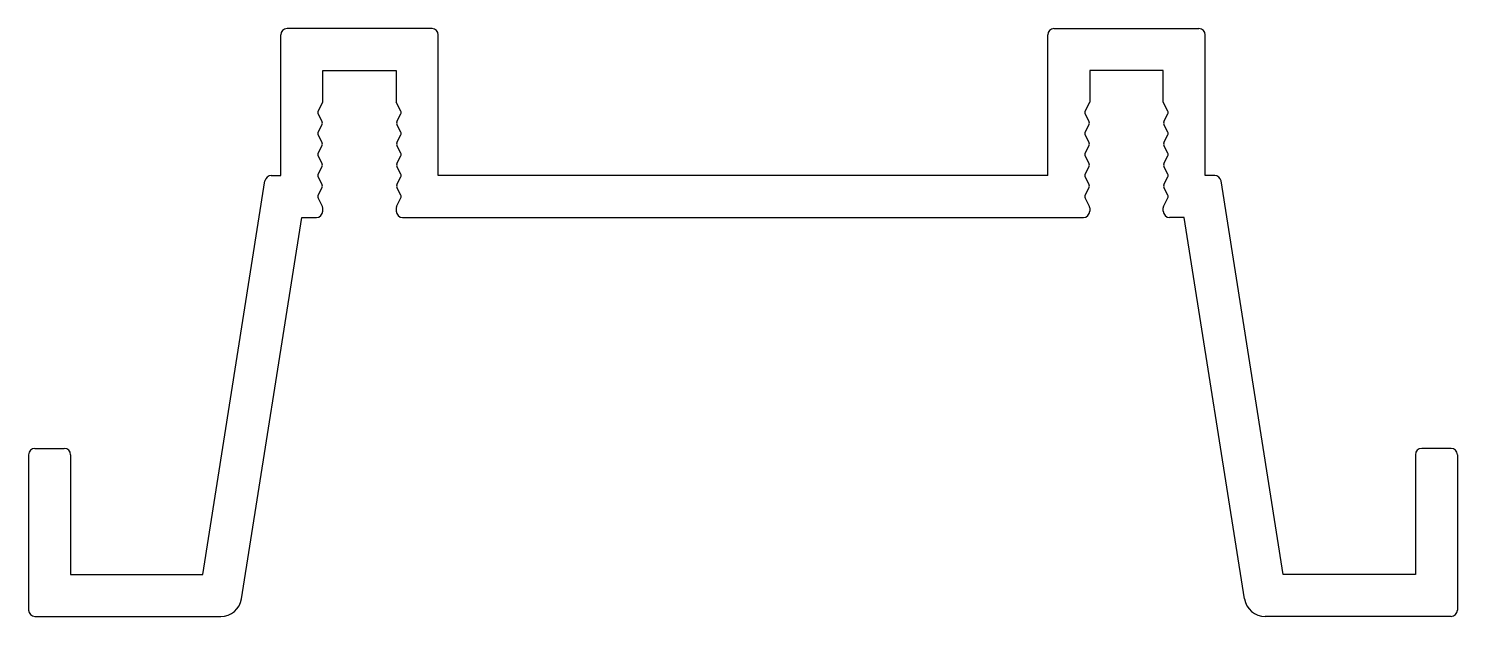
# Model space of a CAD drawing. Extents: x 2336.3 to 2404.3, y 2035.8 to 2063.8.
import ezdxf

# ---------------------------------------------------------------- set-up
doc = ezdxf.new("R2010")
doc.units = 0
doc.layers.add('HT-MAUER', color=6, linetype='CONTINUOUS')

msp = doc.modelspace()

# ---------------------------------------------------------------- linework, layer by layer
at = {"layer": 'HT-MAUER', "color": 0}
for p, q in [((2355.473, 2063.837), (2348.573, 2063.837)), ((2385.073, 2063.837), (2391.973, 2063.837)), ((2348.273, 2056.837), (2348.273, 2063.537)), ((2355.773, 2056.837), (2355.773, 2063.537)), ((2384.773, 2056.837), (2384.773, 2063.537)), ((2392.273, 2056.837), (2392.273, 2063.537)), ((2350.273, 2060.337), (2350.273, 2061.837)), ((2350.273, 2061.837), (2353.773, 2061.837)), ((2353.773, 2061.837), (2353.773, 2060.337)), ((2386.773, 2061.837), (2386.773, 2060.337)), ((2390.273, 2061.837), (2386.773, 2061.837)), ((2390.273, 2060.337), (2390.273, 2061.837)), ((2350.057, 2059.904), (2350.273, 2060.337)), ((2350.24, 2059.404), (2350.057, 2059.77)), ((2353.99, 2059.904), (2353.773, 2060.337)), ((2353.807, 2059.404), (2353.99, 2059.77)), ((2386.557, 2059.904), (2386.773, 2060.337)), ((2386.74, 2059.404), (2386.557, 2059.77)), ((2390.49, 2059.904), (2390.273, 2060.337)), ((2390.307, 2059.404), (2390.49, 2059.77)), ((2350.057, 2058.904), (2350.24, 2059.27)), ((2353.99, 2058.904), (2353.807, 2059.27)), ((2386.557, 2058.904), (2386.74, 2059.27)), ((2390.49, 2058.904), (2390.307, 2059.27)), ((2350.24, 2058.404), (2350.057, 2058.77)), ((2353.807, 2058.404), (2353.99, 2058.77)), ((2386.74, 2058.404), (2386.557, 2058.77)), ((2390.307, 2058.404), (2390.49, 2058.77)), ((2350.057, 2057.904), (2350.24, 2058.27)), ((2350.24, 2057.404), (2350.057, 2057.77)), ((2353.99, 2057.904), (2353.807, 2058.27)), ((2353.807, 2057.404), (2353.99, 2057.77)), ((2386.557, 2057.904), (2386.74, 2058.27)), ((2386.74, 2057.404), (2386.557, 2057.77)), ((2390.49, 2057.904), (2390.307, 2058.27)), ((2390.307, 2057.404), (2390.49, 2057.77)), ((2350.057, 2056.904), (2350.24, 2057.27)), ((2353.99, 2056.904), (2353.807, 2057.27)), ((2386.557, 2056.904), (2386.74, 2057.27)), ((2390.49, 2056.904), (2390.307, 2057.27)), ((2344.565, 2037.837), (2347.525, 2056.583)), ((2347.821, 2056.837), (2348.273, 2056.837)), ((2350.24, 2056.404), (2350.057, 2056.77)), ((2353.807, 2056.404), (2353.99, 2056.77)), ((2384.773, 2056.837), (2355.773, 2056.837)), ((2386.74, 2056.404), (2386.557, 2056.77)), ((2390.307, 2056.404), (2390.49, 2056.77)), ((2392.726, 2056.837), (2392.273, 2056.837)), ((2395.982, 2037.837), (2393.022, 2056.583)), ((2350.057, 2055.904), (2350.24, 2056.27)), ((2350.258, 2055.368), (2350.057, 2055.77)), ((2353.789, 2055.368), (2353.99, 2055.77)), ((2353.99, 2055.904), (2353.807, 2056.27)), ((2386.557, 2055.904), (2386.74, 2056.27)), ((2386.758, 2055.368), (2386.557, 2055.77)), ((2390.289, 2055.368), (2390.49, 2055.77)), ((2390.49, 2055.904), (2390.307, 2056.27)), ((2350.273, 2055.137), (2350.273, 2055.301)), ((2353.773, 2055.301), (2353.773, 2055.137)), ((2386.773, 2055.301), (2386.773, 2055.137)), ((2390.273, 2055.137), (2390.273, 2055.301)), ((2346.407, 2036.681), (2349.273, 2054.837)), ((2349.273, 2054.837), (2349.973, 2054.837)), ((2354.073, 2054.837), (2386.473, 2054.837)), ((2391.273, 2054.837), (2390.573, 2054.837)), ((2394.14, 2036.681), (2391.273, 2054.837)), ((2336.273, 2043.537), (2336.273, 2036.137)), ((2336.573, 2043.837), (2337.973, 2043.837)), ((2338.273, 2043.537), (2338.273, 2037.837)), ((2402.273, 2043.537), (2402.273, 2037.837)), ((2403.973, 2043.837), (2402.573, 2043.837)), ((2404.273, 2043.537), (2404.273, 2036.137)), ((2338.273, 2037.837), (2344.565, 2037.837)), ((2402.273, 2037.837), (2395.982, 2037.837)), ((2336.573, 2035.837), (2345.419, 2035.837)), ((2403.973, 2035.837), (2395.128, 2035.837))]:
    msp.add_line(p, q, dxfattribs=at)
for centre, radius, start, end in [((2348.573, 2063.537), 0.3, 90, 180), ((2355.473, 2063.537), 0.3, 0, 90), ((2385.073, 2063.537), 0.3, 90, 180), ((2391.973, 2063.537), 0.3, 0, 90), ((2350.191, 2059.837), 0.15, 153.43495, 206.56505), ((2353.856, 2059.837), 0.15, 333.43495, 26.56505), ((2386.691, 2059.837), 0.15, 153.43495, 206.56505), ((2390.356, 2059.837), 0.15, 333.43495, 26.56505), ((2350.106, 2059.337), 0.15, 333.43495, 26.56505), ((2353.941, 2059.337), 0.15, 153.43495, 206.56505), ((2386.606, 2059.337), 0.15, 333.43495, 26.56505), ((2390.441, 2059.337), 0.15, 153.43495, 206.56505), ((2350.191, 2058.837), 0.15, 153.43495, 206.56505), ((2350.106, 2058.337), 0.15, 333.43495, 26.56505), ((2353.941, 2058.337), 0.15, 153.43495, 206.56505), ((2353.856, 2058.837), 0.15, 333.43495, 26.56505), ((2386.691, 2058.837), 0.15, 153.43495, 206.56505), ((2386.606, 2058.337), 0.15, 333.43495, 26.56505), ((2390.441, 2058.337), 0.15, 153.43495, 206.56505), ((2390.356, 2058.837), 0.15, 333.43495, 26.56505), ((2350.191, 2057.837), 0.15, 153.43495, 206.56505), ((2353.856, 2057.837), 0.15, 333.43495, 26.56505), ((2386.691, 2057.837), 0.15, 153.43495, 206.56505), ((2390.356, 2057.837), 0.15, 333.43495, 26.56505), ((2350.106, 2057.337), 0.15, 333.43495, 26.56505), ((2353.941, 2057.337), 0.15, 153.43495, 206.56505), ((2386.606, 2057.337), 0.15, 333.43495, 26.56505), ((2390.441, 2057.337), 0.15, 153.43495, 206.56505), ((2347.821, 2056.537), 0.3, 90, 171.02737), ((2350.191, 2056.837), 0.15, 153.43495, 206.56505), ((2350.106, 2056.337), 0.15, 333.43495, 26.56505), ((2353.941, 2056.337), 0.15, 153.43495, 206.56505), ((2353.856, 2056.837), 0.15, 333.43495, 26.56505), ((2386.691, 2056.837), 0.15, 153.43495, 206.56505), ((2386.606, 2056.337), 0.15, 333.43495, 26.56505), ((2390.441, 2056.337), 0.15, 153.43495, 206.56505), ((2390.356, 2056.837), 0.15, 333.43495, 26.56505), ((2392.726, 2056.537), 0.3, 8.97263, 90), ((2350.191, 2055.837), 0.15, 153.43495, 206.56505), ((2353.856, 2055.837), 0.15, 333.43495, 26.56505), ((2386.691, 2055.837), 0.15, 153.43495, 206.56505), ((2390.356, 2055.837), 0.15, 333.43495, 26.56505), ((2349.973, 2055.137), 0.3, 270, 0), ((2350.123, 2055.301), 0.15, 0, 26.56505), ((2353.923, 2055.301), 0.15, 153.43495, 180), ((2354.073, 2055.137), 0.3, 180, 270), ((2386.473, 2055.137), 0.3, 270, 360), ((2386.623, 2055.301), 0.15, 0, 26.56505), ((2390.423, 2055.301), 0.15, 153.43495, 180), ((2390.573, 2055.137), 0.3, 180, 270), ((2336.573, 2043.537), 0.3, 90, 180), ((2337.973, 2043.537), 0.3, 0, 90), ((2402.573, 2043.537), 0.3, 90, 180), ((2403.973, 2043.537), 0.3, 0, 90), ((2345.419, 2036.837), 1, 270, 351.02737), ((2395.128, 2036.837), 1, 188.97263, 270), ((2336.573, 2036.137), 0.3, 180, 270), ((2403.973, 2036.137), 0.3, 270, 360)]:
    msp.add_arc(centre, radius, start, end, dxfattribs=at)

doc.saveas('drawing.dxf')
